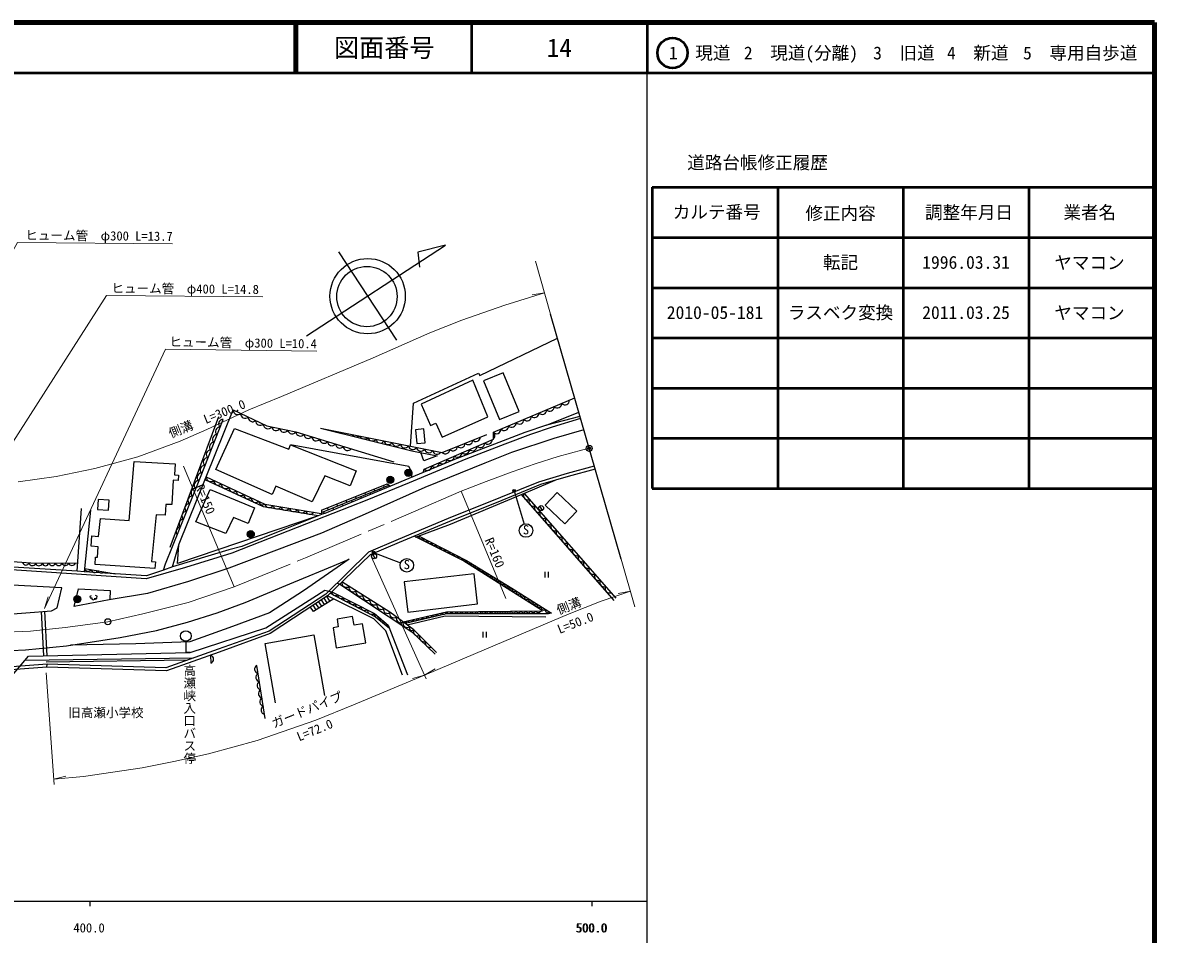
# Model space of a CAD drawing. Units: millimetres at full size, sheet at 1:1000; details may follow other scales. Extents: x 40000 to 680000, y 20000 to 380000.
# Drawn here: x 454614 to 680000, y 198357 to 380000 of the extents above; entities that cross this region are included whole.
import ezdxf
from ezdxf.enums import TextEntityAlignment as Align

# ---------------------------------------------------------------- set-up
doc = ezdxf.new("R2010")
doc.units = ezdxf.units.MM
doc.header["$LTSCALE"] = 1000
doc.header["$PDMODE"] = 32
doc.header["$PDSIZE"] = 500
doc.linetypes.add('CHAIN', pattern=[18.5, 12, -1.5, 3.5, -1.5])
for name, color, linetype, lineweight in [('M-BGD', 7, 'Continuous', 25), ('M-BGD-EXST', 7, 'Continuous', 25), ('M-BMK', 2, 'CHAIN', 13), ('M-BMK-OTRS', 5, 'Continuous', 25), ('M-BMK-SRVR', 3, 'Continuous', 25), ('M-STR-HTXT', 7, 'Continuous', 13), ('M-TTL', 2, 'Continuous', 140), ('M-TTL-BAND', 7, 'Continuous', 25), ('M-TTL-FRAM', 2, 'Continuous', 50), ('M-TTL-LINE', 7, 'Continuous', 50)]:
    doc.layers.add(name, color=color, linetype=linetype, lineweight=lineweight)
for name, color, linetype in [('M-BMK-HTXT', 7, 'Continuous'), ('M-OTRS', 6, 'Continuous'), ('M-TTL-TXT', 7, 'Continuous')]:
    doc.layers.add(name, color=color, linetype=linetype)
doc.styles.add('@ＭＳ ゴシック', font='')
doc.styles.add('ＭＳ ゴシック', font='')
doc.styles.get('@ＭＳ ゴシック').set_extended_font_data('@MS Gothic')
doc.styles.get('ＭＳ ゴシック').set_extended_font_data('MS Gothic')

msp = doc.modelspace()

# ---------------------------------------------------------------- hatches: boundary and pattern name
at = {"layer": 'M-BGD'}
for points in [[(530724, 290304, -0.41421), (531424, 291004, -0.41421), (532124, 290304, -1)], [(527126, 288912, -0.41421), (527826, 289612, -0.41421), (528526, 288912, -1)], [(499349, 278090, -0.41421), (500049, 278790, -0.41421), (500749, 278090, -1)], [(464796, 265135, -0.41421), (465496, 265835, -0.41421), (466196, 265135, -1)]]:
    msp.add_hatch(color=256, dxfattribs=at).paths.add_polyline_path(points)
at = {"layer": 'M-BGD-EXST'}
for points in [[(552708, 286831, -1), (552268, 286592, -0.41421), (552368, 286931, -0.41421)], [(524724, 274548, -1), (524285, 274309, -0.41421), (524385, 274648, -0.41421)]]:
    msp.add_hatch(color=256, dxfattribs=at).paths.add_polyline_path(points)

# ---------------------------------------------------------------- linework, layer by layer
at = {"layer": 'M-BGD'}
for p, q in [((558922, 299824), (565361, 302419)), ((493645, 301479), (483944, 275455)), ((514133, 282418), (527530, 287874)), ((522900, 285988), (522766, 286325)), ((523953, 286044), (523826, 286365)), ((524752, 286742), (524624, 287064)), ((525802, 286808), (525678, 287119)), ((526604, 287496), (526482, 287803)), ((517343, 283725), (517191, 284106)), ((518420, 283721), (518269, 284102)), ((519195, 284479), (519049, 284846)), ((520263, 284500), (520121, 284856)), ((521047, 285234), (520907, 285585)), ((522106, 285278), (521973, 285611)), ((572427, 264879), (553940, 285982)), ((554475, 286206), (572770, 265354)), ((465473, 270699), (466346, 283223)), ((468101, 282837), (466896, 270604)), ((514160, 282901), (514121, 282205)), ((514729, 282179), (514564, 282594)), ((515490, 282971), (515333, 283367)), ((516578, 282943), (516416, 283348)), ((558127, 282844), (557607, 283699)), ((524827, 273239), (524379, 274133)), ((466962, 271274), (473097, 270197)), ((558596, 270583), (558596, 269465)), ((559262, 270583), (559262, 269465)), ((513063, 263037), (512477, 263929)), ((516559, 265210), (512511, 262694)), ((513616, 263380), (513020, 264286)), ((514168, 263724), (513563, 264643)), ((514720, 264067), (514105, 265001)), ((515272, 264410), (514648, 265358)), ((515825, 264753), (515191, 265715)), ((458857, 253847), (458360, 262681)), ((458977, 262729), (459448, 253860)), ((512511, 262694), (511934, 263571)), ((546289, 258617), (546289, 257499)), ((546956, 258617), (546956, 257499)), ((487120, 256755), (487120, 254580)), ((455119, 252955), (488621, 253419)), ((487487, 253017), (459271, 252583)), ((487120, 254580), (488010, 254580)), ((492052, 253954), (492069, 252412)), ((459454, 251582), (450559, 250947)), ((459454, 251582), (459474, 252222)), ((502943, 241375), (501253, 251945))]:
    msp.add_line(p, q, dxfattribs=at)
for points in [[(531851, 295615), (532429, 304215), (545415, 310194), (545649, 309685), (561134, 317120)], [(534395, 290343), (534561, 291062), (548357, 297043), (548357, 298384), (564554, 305227)], [(484473, 271580), (485811, 276148), (496573, 302859), (503262, 299672), (509051, 298467), (528543, 292497)], [(565727, 301147), (560099, 299390), (555759, 297965), (550636, 296017), (542892, 293022), (531562, 288339), (523165, 284875), (512977, 280846), (496258, 274289), (487033, 271468), (479232, 269177), (434491, 272159)], [(565613, 301545), (558922, 299824), (554634, 298367), (540260, 292858), (534395, 290343), (527865, 287660), (522422, 285412), (514788, 282187), (514467, 282147), (506832, 279113), (498243, 275638), (495671, 274944), (484473, 271580), (482644, 270926), (479298, 269791), (466896, 270604), (465473, 270699), (454878, 271399), (440846, 272259)], [(482644, 270926), (483046, 272207), (490022, 289467), (494536, 300933)], [(566385, 298860), (560414, 297120), (551995, 294385), (546668, 292254), (534735, 287353), (522844, 282055), (514108, 278292), (495674, 271337), (487638, 268686), (479462, 266294), (471858, 265028), (464860, 263702), (465761, 267223), (472055, 266850), (471948, 265043)], [(513942, 299174), (538148, 294364), (547051, 297953)], [(513942, 299174), (532156, 294699), (537164, 293724), (534485, 292692), (533930, 294354)], [(532148, 289420), (532221, 290363), (531522, 291569), (507969, 295857)], [(568626, 291021), (563237, 289582), (557780, 287997), (550051, 284795), (539602, 280585), (529632, 276432), (523859, 273985), (515346, 265817), (503900, 258283), (493771, 254562), (483245, 250837), (459454, 251582)], [(568461, 291639), (563059, 290197), (557375, 288416), (549813, 285388), (539359, 281177), (529384, 277022), (523496, 274526), (515013, 266105), (503681, 258758), (493557, 255165), (483145, 251480), (459474, 252222)], [(513480, 281755), (502578, 283535), (490957, 288920)], [(491192, 289503), (502847, 284096), (514467, 282147)], [(532874, 277515), (539813, 280073), (556181, 286919), (560670, 288836)], [(514160, 282901), (527196, 288087), (527865, 287660)], [(513480, 281755), (485425, 272214), (485735, 275889)], [(465587, 272329), (457199, 272255), (438868, 273565), (438403, 273757), (440139, 281193), (438868, 273565)], [(530377, 260611), (539055, 262639), (558126, 262818), (542275, 272835), (532581, 277661)], [(533483, 277739), (543043, 272869), (552047, 267309), (559909, 262323), (559324, 262198), (539026, 262214), (530839, 260277)], [(382684, 275650), (393666, 271250), (398187, 269607), (405612, 267330), (412015, 265735), (423389, 263558), (433104, 262459), (440335, 262038), (450125, 262038), (460330, 262835), (461502, 263435), (462420, 267420), (437658, 268734), (436483, 263585), (440335, 262038)], [(443715, 254508), (455203, 255070), (463338, 255842), (474015, 257520), (481257, 258925), (487425, 260528), (493323, 262448), (498963, 264492), (508639, 268511), (516640, 271838), (519646, 273075), (510517, 266807), (503805, 262439), (496394, 259699), (487881, 256644), (477159, 256251), (464174, 255974)], [(517262, 268337), (517762, 268135), (532107, 258647), (536739, 254212)], [(537033, 254522), (532529, 259056), (527717, 262532), (518209, 268564)], [(449670, 243912), (450754, 247780), (455813, 253778), (488009, 254502), (503066, 259457), (514806, 266954), (516195, 266632), (524718, 262271), (527438, 259971), (531234, 250077)], [(515891, 266340), (524863, 261601), (527683, 259332)], [(468240, 265816), (468003, 265681), (468045, 265409), (468401, 265418), (468376, 265155), (468690, 265028), (468969, 265172), (468969, 265350), (469105, 265164), (469419, 265367), (469453, 265757), (469148, 265859)], [(530281, 249982), (526971, 258811), (524533, 261217), (515346, 265817)], [(531185, 260027), (538743, 261798), (558827, 261650)], [(504964, 244461), (502886, 256314), (512600, 258017), (514740, 245934)], [(459474, 252222), (450717, 251517), (448662, 244104), (444307, 229664)]]:
    msp.add_lwpolyline(points, dxfattribs=at)
for points in [[(549560, 300907), (553526, 302548), (550337, 310258), (546370, 308617)], [(533958, 303976), (535860, 299728), (536931, 300207), (538195, 297383), (547267, 301445), (544275, 308749)], [(493102, 290988), (496802, 299172), (507643, 295007), (507969, 295857), (521013, 290726), (519826, 287710), (514768, 289700), (512296, 284524), (505045, 287674), (504309, 285980)], [(533143, 296154), (534779, 296315), (534509, 299054), (532873, 298893)], [(470131, 281216), (475809, 280782), (476832, 292590), (484965, 292113), (484836, 289919), (485670, 289870), (485605, 288761), (484621, 288819), (484337, 283976), (483147, 283990), (482986, 281844), (481192, 281937), (480278, 272646), (481044, 272571), (480911, 271224), (469027, 272064), (469128, 273496), (469508, 273496), (469668, 275596), (468235, 275705), (468389, 277735), (469721, 277634)], [(489093, 280539), (491994, 286958), (500798, 283350), (499508, 280201), (496577, 281402), (495082, 278203)], [(562569, 280130), (564969, 282642), (561078, 286359), (558678, 283846)], [(469556, 283009), (471716, 282883), (471832, 284872), (469672, 284997)], [(531322, 262552), (545225, 264186), (544517, 270217), (530613, 268583)], [(517062, 255472), (522959, 256465), (522322, 260242), (520613, 259954), (520327, 261655), (517225, 261132), (517479, 259624), (516476, 259455)]]:
    msp.add_lwpolyline(points, close=True, dxfattribs=at)
for centre, radius in [((531424, 290304), 700), ((527826, 288912), 700), ((557867, 283272), 500), ((500049, 278090), 700), ((524603, 273686), 500), ((465496, 265135), 700), ((487120, 257805), 1050)]:
    msp.add_circle(centre, radius, dxfattribs=at)
for centre, radius, start, end in [((562631, 304740), 875, 222.90578, 2.90578), ((497444, 302775), 875, 174.51996, 314.51996), ((498929, 302068), 875, 174.51996, 314.51996), ((556572, 302180), 875, 222.90578, 2.90578), ((558087, 302820), 875, 222.90578, 2.90578), ((559601, 303460), 875, 222.90578, 2.90578), ((561116, 304100), 875, 222.90578, 2.90578), ((494509, 300059), 875, 88.24261, 228.24261), ((500413, 301361), 875, 174.51996, 314.51996), ((501898, 300653), 875, 174.51996, 314.51996), ((503449, 300006), 938, 178.57151, 325.32595), ((552027, 300259), 875, 222.90578, 2.90578), ((553542, 300899), 875, 222.90578, 2.90578), ((555057, 301539), 875, 222.90578, 2.90578), ((493290, 297004), 875, 88.24261, 228.24261), ((493899, 298531), 875, 88.24261, 228.24261), ((505087, 299597), 875, 188.2456, 328.2456), ((506697, 299262), 875, 188.2456, 328.2456), ((508307, 298927), 875, 188.2456, 328.2456), ((509925, 298512), 875, 182.97113, 322.97113), ((511497, 298031), 875, 182.97113, 322.97113), ((521127, 298657), 1214, 216.13352, 301.38652), ((522696, 298112), 1057, 207.68258, 309.83745), ((547755, 297713), 900, 311.90921, 48.09079), ((548998, 298979), 875, 222.90578, 2.90578), ((550512, 299619), 875, 222.90578, 2.90578), ((492680, 295477), 875, 88.24261, 228.24261), ((513070, 297549), 875, 182.97113, 322.97113), ((514642, 297068), 875, 182.97113, 322.97113), ((516215, 296586), 875, 182.97113, 322.97113), ((517787, 296104), 875, 182.97113, 322.97113), ((519359, 295623), 875, 182.97113, 322.97113), ((524275, 297621), 958, 199.60928, 317.91076), ((525851, 297113), 875, 188.76002, 328.76002), ((527463, 296792), 875, 188.76002, 328.76002), ((529076, 296472), 875, 188.76002, 328.76002), ((530689, 296151), 875, 188.76002, 328.76002), ((532302, 295831), 875, 188.76002, 328.76002), ((533915, 295510), 875, 188.76002, 328.76002), ((540324, 295564), 875, 221.95754, 1.95754), ((541849, 296179), 875, 221.95754, 1.95754), ((543374, 296794), 875, 221.95754, 1.95754), ((544249, 295589), 875, 223.43848, 3.43848), ((544899, 297408), 875, 221.95754, 1.95754), ((545758, 296243), 875, 223.43848, 3.43848), ((547267, 296897), 875, 223.43848, 3.43848), ((491461, 292422), 875, 88.24261, 228.24261), ((492071, 293949), 875, 88.24261, 228.24261), ((535528, 295189), 875, 188.76002, 328.76002), ((537141, 294869), 875, 188.76002, 328.76002), ((538214, 292972), 875, 223.43848, 3.43848), ((538798, 294949), 875, 221.95754, 1.95754), ((539723, 293626), 875, 223.43848, 3.43848), ((541232, 294280), 875, 223.43848, 3.43848), ((542740, 294935), 875, 223.43848, 3.43848), ((490851, 290894), 875, 88.24261, 228.24261), ((535196, 291664), 875, 223.43848, 3.43848), ((536705, 292318), 875, 223.43848, 3.43848), ((489632, 287840), 875, 88.24261, 228.24261), ((490242, 289367), 875, 88.24261, 228.24261), ((492064, 289429), 875, 175.10903, 315.10903), ((493556, 288737), 875, 175.10903, 315.10903), ((489023, 286312), 875, 88.24261, 228.24261), ((495047, 288045), 875, 175.10903, 315.10903), ((496539, 287352), 875, 175.10903, 315.10903), ((498031, 286660), 875, 175.10903, 315.10903), ((487804, 283258), 875, 88.24261, 228.24261), ((488413, 284785), 875, 88.24261, 228.24261), ((499523, 285968), 875, 175.10903, 315.10903), ((501014, 285276), 875, 175.10903, 315.10903), ((502392, 284704), 760, 183.45805, 306.76002), ((503707, 284255), 875, 190.47808, 330.47808), ((555243, 285785), 875, 151.26316, 291.26316), ((556327, 284549), 875, 151.26316, 291.26316), ((487225, 281718), 887, 90.25961, 226.2256), ((505329, 283983), 875, 190.47808, 330.47808), ((506951, 283711), 875, 190.47808, 330.47808), ((508574, 283445), 877, 190.83848, 330.11769), ((510197, 283183), 881, 191.50142, 329.45475), ((511821, 282922), 885, 192.16939, 328.78678), ((557412, 283313), 875, 151.26316, 291.26316), ((558521, 282098), 887, 153.2561, 289.27022), ((486130, 278614), 945, 97.78636, 218.69885), ((486674, 280167), 912, 93.94404, 222.54118), ((559604, 280861), 886, 153.13748, 289.38884), ((560687, 279623), 885, 153.01903, 289.50729), ((534004, 277675), 525, 173.00144, 313.00144), ((534883, 277228), 525, 173.00144, 313.00144), ((561770, 278386), 885, 152.90074, 289.62558), ((562853, 277149), 884, 152.78262, 289.7437), ((535763, 276780), 525, 173.00144, 313.00144), ((536642, 276332), 525, 173.00144, 313.00144), ((537521, 275884), 525, 173.00144, 313.00144), ((538400, 275436), 525, 173.00144, 313.00144), ((539279, 274988), 525, 173.00144, 313.00144), ((563936, 275911), 883, 152.66467, 289.86166), ((565020, 274674), 882, 152.54688, 289.97945), ((540158, 274540), 525, 173.00144, 313.00144), ((541038, 274092), 525, 173.00144, 313.00144), ((541917, 273644), 525, 173.00144, 313.00144), ((542724, 273192), 454, 171.39705, 314.60584), ((543557, 272762), 525, 168.30675, 308.30675), ((566103, 273436), 882, 152.42056, 290.10576), ((455288, 272631), 700, 195.90982, 335.90982), ((456576, 272481), 663, 191.76451, 340.05515), ((457854, 272500), 700, 200.50814, 340.50814), ((459170, 272512), 700, 200.50814, 340.50814), ((460485, 272523), 700, 200.50814, 340.50814), ((461801, 272535), 700, 200.50814, 340.50814), ((463117, 272547), 700, 200.50814, 340.50814), ((464432, 272558), 700, 200.50814, 340.50814), ((467651, 271396), 700, 190.05192, 330.05192), ((468947, 271168), 700, 190.05192, 330.05192), ((470294, 271232), 848, 209.17227, 310.93158), ((544397, 272244), 525, 168.30675, 308.30675), ((545236, 271726), 525, 168.30675, 308.30675), ((546076, 271207), 525, 168.30675, 308.30675), ((546915, 270689), 525, 168.30675, 308.30675), ((567173, 272188), 875, 151.26316, 291.26316), ((568269, 270961), 880, 152.1945, 290.33182), ((519064, 268377), 875, 167.60621, 307.60621), ((547755, 270170), 525, 168.30675, 308.30675), ((548595, 269652), 525, 168.30675, 308.30675), ((549434, 269134), 525, 168.30675, 308.30675), ((550274, 268615), 525, 168.30675, 308.30675), ((569352, 269724), 880, 152.07737, 290.44895), ((570435, 268487), 879, 151.96041, 290.56592), ((516890, 266545), 700, 172.90188, 312.90188), ((518061, 265946), 700, 172.90188, 312.90188), ((520453, 267496), 875, 167.60621, 307.60621), ((521841, 266615), 875, 167.60621, 307.60621), ((551113, 268097), 525, 168.30675, 308.30675), ((551758, 267522), 358, 152.91545, 323.69806), ((552560, 267197), 525, 167.61909, 307.61909), ((553393, 266668), 525, 167.61909, 307.61909), ((554226, 266140), 525, 167.61909, 307.61909), ((571518, 267249), 878, 151.84361, 290.68271), ((519232, 265347), 700, 172.90188, 312.90188), ((520403, 264748), 700, 172.90188, 312.90188), ((521574, 264148), 700, 172.90188, 312.90188), ((523230, 265734), 875, 167.60621, 307.60621), ((524618, 264853), 875, 167.60621, 307.60621), ((526007, 263972), 875, 167.60621, 307.60621), ((555059, 265612), 525, 167.61909, 307.61909), ((555893, 265083), 525, 167.61909, 307.61909), ((556726, 264555), 525, 167.61909, 307.61909), ((557559, 264026), 525, 167.61909, 307.61909), ((522746, 263549), 700, 172.90188, 312.90188), ((524198, 263098), 978, 183.65105, 302.15271), ((525366, 262068), 679, 162.62245, 296.94265), ((526243, 261252), 607, 159.74586, 299.81925), ((527195, 263010), 707, 157.70593, 317.50649), ((528558, 262294), 875, 164.15744, 304.15744), ((529891, 261331), 875, 164.15744, 304.15744), ((533699, 261572), 525, 213.15692, 353.15692), ((534660, 261796), 525, 213.15692, 353.15692), ((535621, 262021), 525, 213.15692, 353.15692), ((536581, 262245), 525, 213.15692, 353.15692), ((537542, 262470), 525, 213.15692, 353.15692), ((538503, 262695), 525, 213.15692, 353.15692), ((539547, 262823), 525, 200.53749, 340.53749), ((540534, 262833), 525, 200.53749, 340.53749), ((541520, 262842), 525, 200.53749, 340.53749), ((542507, 262851), 525, 200.53749, 340.53749), ((543494, 262860), 525, 200.53749, 340.53749), ((544480, 262870), 525, 200.53749, 340.53749), ((545467, 262879), 525, 200.53749, 340.53749), ((546454, 262888), 525, 200.53749, 340.53749), ((547440, 262897), 525, 200.53749, 340.53749), ((548427, 262907), 525, 200.53749, 340.53749), ((549414, 262916), 525, 200.53749, 340.53749), ((550400, 262925), 525, 200.53749, 340.53749), ((551387, 262935), 525, 200.53749, 340.53749), ((552374, 262944), 525, 200.53749, 340.53749), ((553360, 262953), 525, 200.53749, 340.53749), ((554347, 262962), 525, 200.53749, 340.53749), ((555334, 262972), 525, 200.53749, 340.53749), ((556320, 262981), 525, 200.53749, 340.53749), ((557307, 262990), 525, 200.53749, 340.53749), ((558392, 263498), 525, 167.61909, 307.61909), ((559226, 262970), 525, 167.61909, 307.61909), ((527183, 260575), 656, 166.71424, 292.85088), ((531225, 260368), 875, 164.15744, 304.15744), ((530752, 261172), 675, 236.22081, 330.09302), ((531777, 261122), 525, 213.15692, 353.15692), ((532144, 259389), 509, 151.5586, 319.15456), ((532738, 261347), 525, 213.15692, 353.15692), ((533331, 258693), 880, 155.63448, 293.97319), ((534538, 257574), 906, 159.64094, 289.96672), ((535750, 256461), 940, 163.83462, 285.77304), ((491847, 253181), 800, 286.15009, 75.15036), ((501678, 251180), 875, 119.08257, 259.08257), ((501938, 249557), 875, 119.08257, 259.08257), ((502198, 247933), 875, 119.08257, 259.08257), ((502457, 246309), 875, 119.08257, 259.08257), ((502717, 244685), 875, 119.08257, 259.08257), ((502976, 243061), 875, 119.08257, 259.08257)]:
    msp.add_arc(centre, radius, start, end, dxfattribs=at)
at = {"layer": 'M-BGD-EXST'}
for p, q in [((552488, 286712), (554463, 280101)), ((524504, 274429), (529867, 272367))]:
    msp.add_line(p, q, dxfattribs=at)
for centre, radius in [((552488, 286712), 250), ((554849, 278808), 1350), ((524504, 274429), 250), ((531127, 271883), 1350)]:
    msp.add_circle(centre, radius, dxfattribs=at)
at = {"layer": 'M-BMK'}
msp.add_lwpolyline([(447115, 258433), (456211, 258765), (463072, 259502), (471583, 260636), (478584, 262232), (487548, 264445), (496752, 267619), (510980, 273373), (532479, 282520), (541934, 286656), (546940, 288597), (552091, 290500), (556715, 292129), (561298, 293543), (566188, 294904), (567444, 295178)], dxfattribs=at)
at = {"layer": 'M-BMK-OTRS'}
msp.add_line((573790, 273108), (559761, 321896), dxfattribs=at)
at = {"layer": 'M-BMK-SRVR'}
for p, q in [((511168, 317600), (538804, 335689)), ((517550, 334327), (529051, 316756)), ((538804, 335689), (533320, 334259)), ((533320, 334259), (533663, 331278))]:
    msp.add_line(p, q, dxfattribs=at)
for centre, radius in [((523323, 325506), 7500), ((523186, 325427), 6000), ((567444, 295178), 600), ((471583, 260636), 600)]:
    msp.add_circle(centre, radius, dxfattribs=at)
at = {"layer": 'M-OTRS'}
msp.add_point((567444, 295178), dxfattribs=at)
at = {"layer": 'M-STR-HTXT'}
for p, q in [((559761, 321896), (556729, 332458)), ((558543, 326138), (556119, 325750)), ((496752, 267619), (486627, 291626)), ((550844, 265288), (541934, 286656)), ((524102, 273510), (534965, 249256)), ((573790, 273108), (576564, 263596)), ((575652, 266724), (573240, 266268)), ((458975, 263248), (459692, 265596)), ((459331, 250463), (460873, 228223)), ((534640, 249982), (536742, 251250)), ((534640, 249982), (532269, 249344)), ((460799, 229295), (463189, 229858))]:
    msp.add_line(p, q, dxfattribs=at)
for points in [[(418076, 272724), (453580, 336215), (484446, 335960)], [(435012, 268870), (471325, 325656), (502465, 325375)], [(453709, 288526), (461300, 289575), (469020, 291140), (477541, 293474), (485982, 296649), (491322, 298913), (499672, 302884), (506170, 305498), (524429, 313231), (535701, 318177), (542073, 320735), (550623, 323704), (558543, 326138)], [(458975, 263248), (483071, 314972), (513174, 314547)], [(534640, 249982), (544819, 254320), (563442, 262247), (569803, 264743), (575652, 266724)], [(460799, 229295), (466758, 229843), (478411, 231536), (484750, 232802), (491633, 234329), (501349, 236985), (513014, 241057), (520475, 244119), (534640, 249982)]]:
    msp.add_lwpolyline(points, dxfattribs=at)
at = {"layer": 'M-TTL'}
for p, q in [((680000, 380000), (40000, 380000)), ((680000, 20000), (680000, 380000))]:
    msp.add_line(p, q, dxfattribs=at)
at = {"layer": 'M-TTL-BAND'}
for p, q in [((579000, 20000), (579000, 370000)), ((40000, 205000), (579000, 205000)), ((468000, 205000), (468000, 204000)), ((568000, 205000), (568000, 204000))]:
    msp.add_line(p, q, dxfattribs=at)
at = {"layer": 'M-TTL-FRAM'}
for p, q in [((580000, 347197), (580000, 287197)), ((580000, 347197), (680000, 347197)), ((580000, 287197), (680000, 287197))]:
    msp.add_line(p, q, dxfattribs=at)
at = {"layer": 'M-TTL-LINE'}
for p, q in [((508747, 380000), (508747, 370000)), ((509247, 380000), (509247, 370000)), ((543997, 380000), (543997, 370000)), ((579000, 380000), (579000, 370000)), ((40000, 370000), (680000, 370000)), ((605000, 347197), (605000, 287197)), ((630000, 347197), (630000, 287197)), ((655000, 347197), (655000, 287197)), ((580000, 337197), (680000, 337197)), ((580000, 327197), (680000, 327197)), ((580000, 317197), (680000, 317197)), ((580000, 307197), (680000, 307197)), ((580000, 297197), (680000, 297197))]:
    msp.add_line(p, q, dxfattribs=at)
msp.add_circle((584031, 373958), 3000, dxfattribs=at)

# ---------------------------------------------------------------- texts
at = {"layer": 'M-BGD-EXST', "style": 'ＭＳ ゴシック'}
for p in [(554194, 277515), (530472, 270590)]:
    msp.add_text('S', height=1833, rotation=358.508, dxfattribs=at).set_placement(p, align=Align.BOTTOM_LEFT)
at = {"layer": 'M-BMK-HTXT', "style": '@ＭＳ ゴシック'}
msp.add_text('高瀬峡入口バス停', height=1833, rotation=270, dxfattribs=at).set_placement((487866, 242194), align=Align.MIDDLE_CENTER)
at = {"layer": 'M-BMK-HTXT', "style": 'ＭＳ ゴシック'}
msp.add_text('旧高瀬小学校', height=1833, dxfattribs=at).set_placement((471208, 242543), align=Align.MIDDLE_CENTER)
at = {"layer": 'M-STR-HTXT', "style": 'ＭＳ ゴシック'}
for s, rotation, p in [('ヒューム管  φ300 L=13.7', 359.526, (455139, 336202)), ('ヒューム管\u3000φ400 L=14.8', 359.483, (472288, 325648)), ('ヒューム管\u3000φ300 L=10.4', 359.191, (483832, 314961)), ('側溝\u3000L=300.0', 21.909, (484347, 296721)), ('R=150', 292.867, (488423, 287369)), ('R=160', 292.634, (546079, 276716)), ('側溝', 21.425, (561590, 261521)), ('L=50.0', 21.425, (561744, 257688)), ('ガードパイプ', 22.313, (504865, 238924)), ('L=72.0', 22.313, (509886, 236279))]:
    msp.add_text(s, height=1833, rotation=rotation, dxfattribs=at).set_placement(p, align=Align.BOTTOM_LEFT)
at = {"layer": 'M-TTL-BAND', "style": 'ＭＳ ゴシック'}
for s, p in [('400.0', (467844, 198195)), ('500.0', (567844, 198195)), ('500.0', (568000, 198195))]:
    msp.add_text(s, height=1833, dxfattribs=at).set_placement(p, align=Align.BOTTOM_CENTER)
at = {"layer": 'M-TTL-TXT', "style": 'ＭＳ ゴシック'}
for s, height, p in [('図面番号', 3666, (526622, 375000)), ('14', 3666, (561497, 375000)), ('1\u3000現道', 2566, (589448, 373958)), ('2\u3000現道(分離)', 2566, (609619, 373958)), ('3\u3000旧道', 2566, (630121, 373958)), ('4\u3000新道', 2566, (644824, 373958)), ('5\u3000専用自歩道', 2566, (665228, 373958)), ('道路台帳修正履歴', 2566, (600968, 352113)), ('カルテ番号', 2566, (592839, 342277)), ('修正内容', 2566, (617509, 342023)), ('調整年月日', 2566, (643089, 342197)), ('業者名', 2566, (667134, 342197)), ('転記', 2566, (617500, 332245)), ('ヤマコン', 2566, (667077, 332189)), ('1996.03.31', 2566, (642500, 332245)), ('2010-05-181', 2566, (592500, 322245)), ('ラスベク変換', 2566, (617500, 322245)), ('2011.03.25', 2566, (642500, 322245)), ('ヤマコン', 2566, (667077, 322189))]:
    msp.add_text(s, height=height, dxfattribs=at).set_placement(p, align=Align.MIDDLE_CENTER)

doc.saveas('drawing.dxf')
